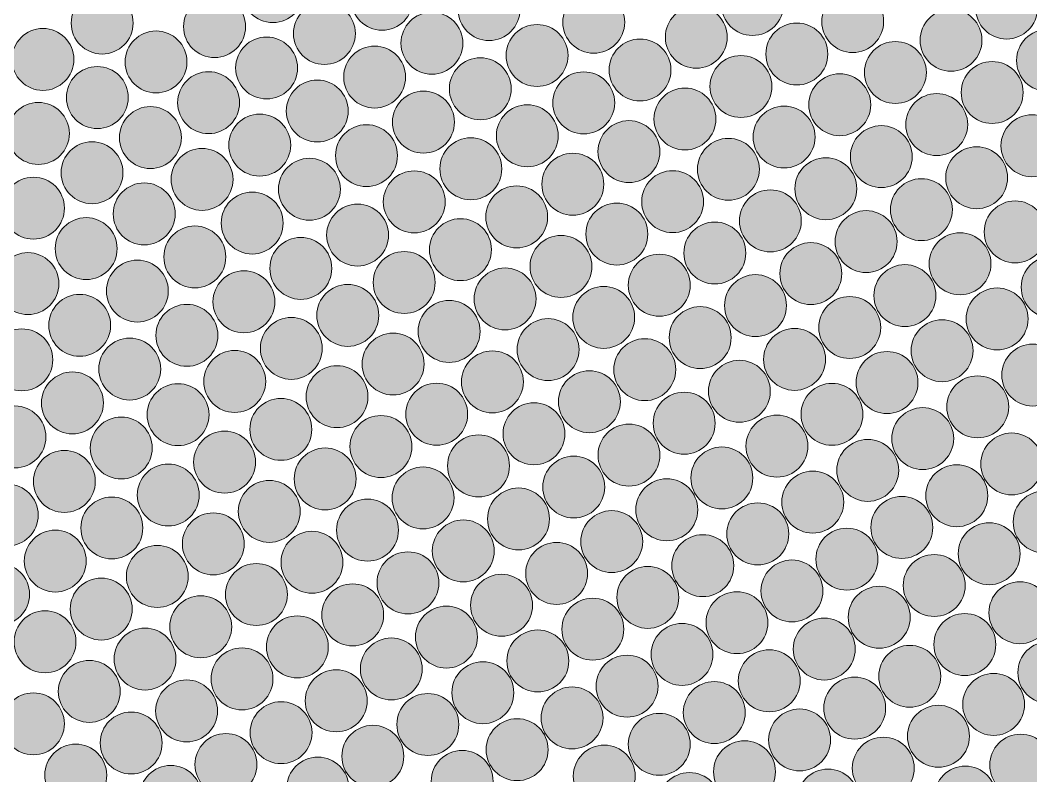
# Model space of a CAD drawing. Extents: x 3515 to 4006, y 175 to 667.
# Drawn here: x 3841.9 to 3920.9, y 488.4 to 547.4 of the extents above; entities that cross this region are included whole.
import ezdxf

# ---------------------------------------------------------------- set-up
doc = ezdxf.new("R2010")
doc.units = 0
doc.header["$MEASUREMENT"] = 0
doc.layers.add('Capa 1', color=7, linetype='Continuous', lineweight=0)

# ---------------------------------------------------------------- blocks, each defined once
blk = doc.blocks.new('Block_0')
at = {"layer": 'Capa 1', "true_color": 0x000000, "transparency": 33554687}
h = blk.add_hatch(color=18, dxfattribs=at)
h.dxf.hatch_style = 2
edge = h.paths.add_edge_path()
edge.add_arc((3861.646, 549.678), 2.421, 0, 360)
h = blk.add_hatch(color=18, dxfattribs=at)
h.dxf.hatch_style = 2
edge = h.paths.add_edge_path()
edge.add_arc((3870.19, 549.083), 2.421, 0, 360)
h = blk.add_hatch(color=18, dxfattribs=at)
h.dxf.hatch_style = 2
edge = h.paths.add_edge_path()
edge.add_arc((3899.153, 548.671), 2.421, 0, 360)
h = blk.add_hatch(color=18, dxfattribs=at)
h.dxf.hatch_style = 2
edge = h.paths.add_edge_path()
edge.add_arc((3919.024, 548.388), 2.421, 0, 360)
h = blk.add_hatch(color=18, dxfattribs=at)
h.dxf.hatch_style = 2
edge = h.paths.add_edge_path()
edge.add_arc((3878.552, 548.274), 2.421, 0, 360)
h = blk.add_hatch(color=18, dxfattribs=at)
h.dxf.hatch_style = 2
edge = h.paths.add_edge_path()
edge.add_arc((3848.297, 547.216), 2.421, 0, 360)
h = blk.add_hatch(color=18, dxfattribs=at)
h.dxf.hatch_style = 2
edge = h.paths.add_edge_path()
edge.add_arc((3857.086, 546.937), 2.421, 0, 360)
h = blk.add_hatch(color=18, dxfattribs=at)
h.dxf.hatch_style = 2
edge = h.paths.add_edge_path()
edge.add_arc((3886.739, 547.277), 2.421, 0, 360)
h = blk.add_hatch(color=18, dxfattribs=at)
h.dxf.hatch_style = 2
edge = h.paths.add_edge_path()
edge.add_arc((3906.989, 547.335), 2.421, 0, 360)
h = blk.add_hatch(color=18, dxfattribs=at)
h.dxf.hatch_style = 2
edge = h.paths.add_edge_path()
edge.add_arc((3865.679, 546.401), 2.421, 0, 360)
h = blk.add_hatch(color=18, dxfattribs=at)
h.dxf.hatch_style = 2
edge = h.paths.add_edge_path()
edge.add_arc((3894.759, 546.112), 2.421, 0, 360)
h = blk.add_hatch(color=18, dxfattribs=at)
h.dxf.hatch_style = 2
edge = h.paths.add_edge_path()
edge.add_arc((3874.084, 545.641), 2.421, 0, 360)
h = blk.add_hatch(color=18, dxfattribs=at)
h.dxf.hatch_style = 2
edge = h.paths.add_edge_path()
edge.add_arc((3914.678, 545.872), 2.421, 0, 360)
h = blk.add_hatch(color=18, dxfattribs=at)
h.dxf.hatch_style = 2
edge = h.paths.add_edge_path()
edge.add_arc((3882.308, 544.683), 2.421, 0, 360)
h = blk.add_hatch(color=18, dxfattribs=at)
h.dxf.hatch_style = 2
edge = h.paths.add_edge_path()
edge.add_arc((3902.62, 544.799), 2.421, 0, 360)
h = blk.add_hatch(color=18, dxfattribs=at)
h.dxf.hatch_style = 2
edge = h.paths.add_edge_path()
edge.add_arc((3843.664, 544.375), 2.421, 0, 360)
h = blk.add_hatch(color=18, dxfattribs=at)
h.dxf.hatch_style = 2
edge = h.paths.add_edge_path()
edge.add_arc((3852.511, 544.176), 2.421, 0, 360)
h = blk.add_hatch(color=18, dxfattribs=at)
h.dxf.hatch_style = 2
edge = h.paths.add_edge_path()
edge.add_arc((3861.156, 543.706), 2.421, 0, 360)
h = blk.add_hatch(color=18, dxfattribs=at)
h.dxf.hatch_style = 2
edge = h.paths.add_edge_path()
edge.add_arc((3922.226, 544.296), 2.421, 0, 360)
h = blk.add_hatch(color=18, dxfattribs=at)
h.dxf.hatch_style = 2
edge = h.paths.add_edge_path()
edge.add_arc((3869.606, 542.999), 2.421, 0, 360)
h = blk.add_hatch(color=18, dxfattribs=at)
h.dxf.hatch_style = 2
edge = h.paths.add_edge_path()
edge.add_arc((3890.359, 543.549), 2.421, 0, 360)
h = blk.add_hatch(color=18, dxfattribs=at)
h.dxf.hatch_style = 2
edge = h.paths.add_edge_path()
edge.add_arc((3910.329, 543.354), 2.421, 0, 360)
h = blk.add_hatch(color=18, dxfattribs=at)
h.dxf.hatch_style = 2
edge = h.paths.add_edge_path()
edge.add_arc((3877.869, 542.082), 2.421, 0, 360)
h = blk.add_hatch(color=18, dxfattribs=at)
h.dxf.hatch_style = 2
edge = h.paths.add_edge_path()
edge.add_arc((3898.247, 542.26), 2.421, 0, 360)
h = blk.add_hatch(color=18, dxfattribs=at)
h.dxf.hatch_style = 2
edge = h.paths.add_edge_path()
edge.add_arc((3847.921, 541.395), 2.421, 0, 360)
h = blk.add_hatch(color=18, dxfattribs=at)
h.dxf.hatch_style = 2
edge = h.paths.add_edge_path()
edge.add_arc((3917.895, 541.791), 2.421, 0, 360)
h = blk.add_hatch(color=18, dxfattribs=at)
h.dxf.hatch_style = 2
edge = h.paths.add_edge_path()
edge.add_arc((3856.62, 540.995), 2.421, 0, 360)
h = blk.add_hatch(color=18, dxfattribs=at)
h.dxf.hatch_style = 2
edge = h.paths.add_edge_path()
edge.add_arc((3885.955, 540.981), 2.421, 0, 360)
h = blk.add_hatch(color=18, dxfattribs=at)
h.dxf.hatch_style = 2
edge = h.paths.add_edge_path()
edge.add_arc((3905.978, 540.834), 2.421, 0, 360)
h = blk.add_hatch(color=18, dxfattribs=at)
h.dxf.hatch_style = 2
edge = h.paths.add_edge_path()
edge.add_arc((3865.118, 540.344), 2.421, 0, 360)
h = blk.add_hatch(color=18, dxfattribs=at)
h.dxf.hatch_style = 2
edge = h.paths.add_edge_path()
edge.add_arc((3893.87, 539.718), 2.421, 0, 360)
h = blk.add_hatch(color=18, dxfattribs=at)
h.dxf.hatch_style = 2
edge = h.paths.add_edge_path()
edge.add_arc((3873.423, 539.473), 2.421, 0, 360)
h = blk.add_hatch(color=18, dxfattribs=at)
h.dxf.hatch_style = 2
edge = h.paths.add_edge_path()
edge.add_arc((3913.561, 539.285), 2.421, 0, 360)
h = blk.add_hatch(color=18, dxfattribs=at)
h.dxf.hatch_style = 2
edge = h.paths.add_edge_path()
edge.add_arc((3843.314, 538.589), 2.421, 0, 360)
h = blk.add_hatch(color=18, dxfattribs=at)
h.dxf.hatch_style = 2
edge = h.paths.add_edge_path()
edge.add_arc((3852.071, 538.267), 2.421, 0, 360)
h = blk.add_hatch(color=18, dxfattribs=at)
h.dxf.hatch_style = 2
edge = h.paths.add_edge_path()
edge.add_arc((3881.544, 538.407), 2.421, 0, 360)
h = blk.add_hatch(color=18, dxfattribs=at)
h.dxf.hatch_style = 2
edge = h.paths.add_edge_path()
edge.add_arc((3901.625, 538.311), 2.421, 0, 360)
h = blk.add_hatch(color=18, dxfattribs=at)
h.dxf.hatch_style = 2
edge = h.paths.add_edge_path()
edge.add_arc((3860.62, 537.678), 2.421, 0, 360)
h = blk.add_hatch(color=18, dxfattribs=at)
h.dxf.hatch_style = 2
edge = h.paths.add_edge_path()
edge.add_arc((3921.004, 537.628), 2.421, 0, 360)
h = blk.add_hatch(color=18, dxfattribs=at)
h.dxf.hatch_style = 2
edge = h.paths.add_edge_path()
edge.add_arc((3868.969, 536.855), 2.421, 0, 360)
h = blk.add_hatch(color=18, dxfattribs=at)
h.dxf.hatch_style = 2
edge = h.paths.add_edge_path()
edge.add_arc((3889.489, 537.172), 2.421, 0, 360)
h = blk.add_hatch(color=18, dxfattribs=at)
h.dxf.hatch_style = 2
edge = h.paths.add_edge_path()
edge.add_arc((3909.226, 536.777), 2.421, 0, 360)
h = blk.add_hatch(color=18, dxfattribs=at)
h.dxf.hatch_style = 2
edge = h.paths.add_edge_path()
edge.add_arc((3877.127, 535.828), 2.421, 0, 360)
h = blk.add_hatch(color=18, dxfattribs=at)
h.dxf.hatch_style = 2
edge = h.paths.add_edge_path()
edge.add_arc((3897.268, 535.786), 2.421, 0, 360)
h = blk.add_hatch(color=18, dxfattribs=at)
h.dxf.hatch_style = 2
edge = h.paths.add_edge_path()
edge.add_arc((3847.507, 535.52), 2.421, 0, 360)
h = blk.add_hatch(color=18, dxfattribs=at)
h.dxf.hatch_style = 2
edge = h.paths.add_edge_path()
edge.add_arc((3856.109, 534.997), 2.421, 0, 360)
h = blk.add_hatch(color=18, dxfattribs=at)
h.dxf.hatch_style = 2
edge = h.paths.add_edge_path()
edge.add_arc((3916.683, 535.131), 2.421, 0, 360)
h = blk.add_hatch(color=18, dxfattribs=at)
h.dxf.hatch_style = 2
edge = h.paths.add_edge_path()
edge.add_arc((3864.505, 534.227), 2.421, 0, 360)
h = blk.add_hatch(color=18, dxfattribs=at)
h.dxf.hatch_style = 2
edge = h.paths.add_edge_path()
edge.add_arc((3885.103, 534.622), 2.421, 0, 360)
h = blk.add_hatch(color=18, dxfattribs=at)
h.dxf.hatch_style = 2
edge = h.paths.add_edge_path()
edge.add_arc((3904.889, 534.268), 2.421, 0, 360)
h = blk.add_hatch(color=18, dxfattribs=at)
h.dxf.hatch_style = 2
edge = h.paths.add_edge_path()
edge.add_arc((3842.926, 532.751), 2.421, 0, 360)
h = blk.add_hatch(color=18, dxfattribs=at)
h.dxf.hatch_style = 2
edge = h.paths.add_edge_path()
edge.add_arc((3872.703, 533.241), 2.421, 0, 360)
h = blk.add_hatch(color=18, dxfattribs=at)
h.dxf.hatch_style = 2
edge = h.paths.add_edge_path()
edge.add_arc((3892.908, 533.258), 2.421, 0, 360)
h = blk.add_hatch(color=18, dxfattribs=at)
h.dxf.hatch_style = 2
edge = h.paths.add_edge_path()
edge.add_arc((3912.361, 532.633), 2.421, 0, 360)
h = blk.add_hatch(color=18, dxfattribs=at)
h.dxf.hatch_style = 2
edge = h.paths.add_edge_path()
edge.add_arc((3851.586, 532.301), 2.421, 0, 360)
h = blk.add_hatch(color=18, dxfattribs=at)
h.dxf.hatch_style = 2
edge = h.paths.add_edge_path()
edge.add_arc((3880.713, 532.067), 2.421, 0, 360)
h = blk.add_hatch(color=18, dxfattribs=at)
h.dxf.hatch_style = 2
edge = h.paths.add_edge_path()
edge.add_arc((3860.031, 531.588), 2.421, 0, 360)
h = blk.add_hatch(color=18, dxfattribs=at)
h.dxf.hatch_style = 2
edge = h.paths.add_edge_path()
edge.add_arc((3900.55, 531.757), 2.421, 0, 360)
h = blk.add_hatch(color=18, dxfattribs=at)
h.dxf.hatch_style = 2
edge = h.paths.add_edge_path()
edge.add_arc((3868.271, 530.647), 2.421, 0, 360)
h = blk.add_hatch(color=18, dxfattribs=at)
h.dxf.hatch_style = 2
edge = h.paths.add_edge_path()
edge.add_arc((3888.545, 530.728), 2.421, 0, 360)
h = blk.add_hatch(color=18, dxfattribs=at)
h.dxf.hatch_style = 2
edge = h.paths.add_edge_path()
edge.add_arc((3919.692, 530.894), 2.421, 0, 360)
h = blk.add_hatch(color=18, dxfattribs=at)
h.dxf.hatch_style = 2
edge = h.paths.add_edge_path()
edge.add_arc((3847.048, 529.588), 2.421, 0, 360)
h = blk.add_hatch(color=18, dxfattribs=at)
h.dxf.hatch_style = 2
edge = h.paths.add_edge_path()
edge.add_arc((3876.317, 529.507), 2.421, 0, 360)
h = blk.add_hatch(color=18, dxfattribs=at)
h.dxf.hatch_style = 2
edge = h.paths.add_edge_path()
edge.add_arc((3908.038, 530.134), 2.421, 0, 360)
h = blk.add_hatch(color=18, dxfattribs=at)
h.dxf.hatch_style = 2
edge = h.paths.add_edge_path()
edge.add_arc((3855.546, 528.937), 2.421, 0, 360)
h = blk.add_hatch(color=18, dxfattribs=at)
h.dxf.hatch_style = 2
edge = h.paths.add_edge_path()
edge.add_arc((3896.208, 529.245), 2.421, 0, 360)
h = blk.add_hatch(color=18, dxfattribs=at)
h.dxf.hatch_style = 2
edge = h.paths.add_edge_path()
edge.add_arc((3863.832, 528.044), 2.421, 0, 360)
h = blk.add_hatch(color=18, dxfattribs=at)
h.dxf.hatch_style = 2
edge = h.paths.add_edge_path()
edge.add_arc((3884.178, 528.194), 2.421, 0, 360)
h = blk.add_hatch(color=18, dxfattribs=at)
h.dxf.hatch_style = 2
edge = h.paths.add_edge_path()
edge.add_arc((3915.381, 528.404), 2.421, 0, 360)
h = blk.add_hatch(color=18, dxfattribs=at)
h.dxf.hatch_style = 2
edge = h.paths.add_edge_path()
edge.add_arc((3903.713, 527.635), 2.421, 0, 360)
h = blk.add_hatch(color=18, dxfattribs=at)
h.dxf.hatch_style = 2
edge = h.paths.add_edge_path()
edge.add_arc((3842.495, 526.855), 2.421, 0, 360)
h = blk.add_hatch(color=18, dxfattribs=at)
h.dxf.hatch_style = 2
edge = h.paths.add_edge_path()
edge.add_arc((3851.05, 526.272), 2.421, 0, 360)
h = blk.add_hatch(color=18, dxfattribs=at)
h.dxf.hatch_style = 2
edge = h.paths.add_edge_path()
edge.add_arc((3871.915, 526.941), 2.421, 0, 360)
h = blk.add_hatch(color=18, dxfattribs=at)
h.dxf.hatch_style = 2
edge = h.paths.add_edge_path()
edge.add_arc((3891.865, 526.73), 2.421, 0, 360)
h = blk.add_hatch(color=18, dxfattribs=at)
h.dxf.hatch_style = 2
edge = h.paths.add_edge_path()
edge.add_arc((3922.587, 526.578), 2.421, 0, 360)
h = blk.add_hatch(color=18, dxfattribs=at)
h.dxf.hatch_style = 2
edge = h.paths.add_edge_path()
edge.add_arc((3879.806, 525.656), 2.421, 0, 360)
h = blk.add_hatch(color=18, dxfattribs=at)
h.dxf.hatch_style = 2
edge = h.paths.add_edge_path()
edge.add_arc((3911.069, 525.913), 2.421, 0, 360)
h = blk.add_hatch(color=18, dxfattribs=at)
h.dxf.hatch_style = 2
edge = h.paths.add_edge_path()
edge.add_arc((3859.383, 525.432), 2.421, 0, 360)
h = blk.add_hatch(color=18, dxfattribs=at)
h.dxf.hatch_style = 2
edge = h.paths.add_edge_path()
edge.add_arc((3899.387, 525.134), 2.421, 0, 360)
h = blk.add_hatch(color=18, dxfattribs=at)
h.dxf.hatch_style = 2
edge = h.paths.add_edge_path()
edge.add_arc((3867.506, 524.37), 2.421, 0, 360)
h = blk.add_hatch(color=18, dxfattribs=at)
h.dxf.hatch_style = 2
edge = h.paths.add_edge_path()
edge.add_arc((3887.518, 524.213), 2.421, 0, 360)
h = blk.add_hatch(color=18, dxfattribs=at)
h.dxf.hatch_style = 2
edge = h.paths.add_edge_path()
edge.add_arc((3918.283, 524.093), 2.421, 0, 360)
h = blk.add_hatch(color=18, dxfattribs=at)
h.dxf.hatch_style = 2
edge = h.paths.add_edge_path()
edge.add_arc((3846.54, 523.593), 2.421, 0, 360)
h = blk.add_hatch(color=18, dxfattribs=at)
h.dxf.hatch_style = 2
edge = h.paths.add_edge_path()
edge.add_arc((3875.431, 523.115), 2.421, 0, 360)
h = blk.add_hatch(color=18, dxfattribs=at)
h.dxf.hatch_style = 2
edge = h.paths.add_edge_path()
edge.add_arc((3906.756, 523.422), 2.421, 0, 360)
h = blk.add_hatch(color=18, dxfattribs=at)
h.dxf.hatch_style = 2
edge = h.paths.add_edge_path()
edge.add_arc((3854.924, 522.81), 2.421, 0, 360)
h = blk.add_hatch(color=18, dxfattribs=at)
h.dxf.hatch_style = 2
edge = h.paths.add_edge_path()
edge.add_arc((3895.06, 522.632), 2.421, 0, 360)
h = blk.add_hatch(color=18, dxfattribs=at)
h.dxf.hatch_style = 2
edge = h.paths.add_edge_path()
edge.add_arc((3863.09, 521.791), 2.421, 0, 360)
h = blk.add_hatch(color=18, dxfattribs=at)
h.dxf.hatch_style = 2
edge = h.paths.add_edge_path()
edge.add_arc((3883.168, 521.694), 2.421, 0, 360)
h = blk.add_hatch(color=18, dxfattribs=at)
h.dxf.hatch_style = 2
edge = h.paths.add_edge_path()
edge.add_arc((3913.979, 521.608), 2.421, 0, 360)
h = blk.add_hatch(color=18, dxfattribs=at)
h.dxf.hatch_style = 2
edge = h.paths.add_edge_path()
edge.add_arc((3842.016, 520.896), 2.421, 0, 360)
h = blk.add_hatch(color=18, dxfattribs=at)
h.dxf.hatch_style = 2
edge = h.paths.add_edge_path()
edge.add_arc((3902.442, 520.93), 2.421, 0, 360)
h = blk.add_hatch(color=18, dxfattribs=at)
h.dxf.hatch_style = 2
edge = h.paths.add_edge_path()
edge.add_arc((3850.455, 520.176), 2.421, 0, 360)
h = blk.add_hatch(color=18, dxfattribs=at)
h.dxf.hatch_style = 2
edge = h.paths.add_edge_path()
edge.add_arc((3871.05, 520.569), 2.421, 0, 360)
h = blk.add_hatch(color=18, dxfattribs=at)
h.dxf.hatch_style = 2
edge = h.paths.add_edge_path()
edge.add_arc((3890.73, 520.128), 2.421, 0, 360)
h = blk.add_hatch(color=18, dxfattribs=at)
h.dxf.hatch_style = 2
edge = h.paths.add_edge_path()
edge.add_arc((3858.667, 519.205), 2.421, 0, 360)
h = blk.add_hatch(color=18, dxfattribs=at)
h.dxf.hatch_style = 2
edge = h.paths.add_edge_path()
edge.add_arc((3878.816, 519.172), 2.421, 0, 360)
h = blk.add_hatch(color=18, dxfattribs=at)
h.dxf.hatch_style = 2
edge = h.paths.add_edge_path()
edge.add_arc((3921.065, 519.704), 2.421, 0, 360)
h = blk.add_hatch(color=18, dxfattribs=at)
h.dxf.hatch_style = 2
edge = h.paths.add_edge_path()
edge.add_arc((3898.127, 518.437), 2.421, 0, 360)
h = blk.add_hatch(color=18, dxfattribs=at)
h.dxf.hatch_style = 2
edge = h.paths.add_edge_path()
edge.add_arc((3909.674, 519.122), 2.421, 0, 360)
h = blk.add_hatch(color=18, dxfattribs=at)
h.dxf.hatch_style = 2
edge = h.paths.add_edge_path()
edge.add_arc((3866.664, 518.018), 2.421, 0, 360)
h = blk.add_hatch(color=18, dxfattribs=at)
h.dxf.hatch_style = 2
edge = h.paths.add_edge_path()
edge.add_arc((3886.399, 517.624), 2.421, 0, 360)
h = blk.add_hatch(color=18, dxfattribs=at)
h.dxf.hatch_style = 2
edge = h.paths.add_edge_path()
edge.add_arc((3845.974, 517.529), 2.421, 0, 360)
h = blk.add_hatch(color=18, dxfattribs=at)
h.dxf.hatch_style = 2
edge = h.paths.add_edge_path()
edge.add_arc((3916.765, 517.222), 2.421, 0, 360)
h = blk.add_hatch(color=18, dxfattribs=at)
h.dxf.hatch_style = 2
edge = h.paths.add_edge_path()
edge.add_arc((3854.235, 516.61), 2.421, 0, 360)
h = blk.add_hatch(color=18, dxfattribs=at)
h.dxf.hatch_style = 2
edge = h.paths.add_edge_path()
edge.add_arc((3874.459, 516.647), 2.421, 0, 360)
h = blk.add_hatch(color=18, dxfattribs=at)
h.dxf.hatch_style = 2
edge = h.paths.add_edge_path()
edge.add_arc((3905.369, 516.636), 2.421, 0, 360)
h = blk.add_hatch(color=18, dxfattribs=at)
h.dxf.hatch_style = 2
edge = h.paths.add_edge_path()
edge.add_arc((3862.272, 515.462), 2.421, 0, 360)
h = blk.add_hatch(color=18, dxfattribs=at)
h.dxf.hatch_style = 2
edge = h.paths.add_edge_path()
edge.add_arc((3893.811, 515.944), 2.421, 0, 360)
h = blk.add_hatch(color=18, dxfattribs=at)
h.dxf.hatch_style = 2
edge = h.paths.add_edge_path()
edge.add_arc((3841.479, 514.867), 2.421, 0, 360)
h = blk.add_hatch(color=18, dxfattribs=at)
h.dxf.hatch_style = 2
edge = h.paths.add_edge_path()
edge.add_arc((3882.065, 515.117), 2.421, 0, 360)
h = blk.add_hatch(color=18, dxfattribs=at)
h.dxf.hatch_style = 2
edge = h.paths.add_edge_path()
edge.add_arc((3912.466, 514.739), 2.421, 0, 360)
h = blk.add_hatch(color=18, dxfattribs=at)
h.dxf.hatch_style = 2
edge = h.paths.add_edge_path()
edge.add_arc((3849.793, 514.005), 2.421, 0, 360)
h = blk.add_hatch(color=18, dxfattribs=at)
h.dxf.hatch_style = 2
edge = h.paths.add_edge_path()
edge.add_arc((3870.099, 514.119), 2.421, 0, 360)
h = blk.add_hatch(color=18, dxfattribs=at)
h.dxf.hatch_style = 2
edge = h.paths.add_edge_path()
edge.add_arc((3901.064, 514.15), 2.421, 0, 360)
h = blk.add_hatch(color=18, dxfattribs=at)
h.dxf.hatch_style = 2
edge = h.paths.add_edge_path()
edge.add_arc((3857.873, 512.9), 2.421, 0, 360)
h = blk.add_hatch(color=18, dxfattribs=at)
h.dxf.hatch_style = 2
edge = h.paths.add_edge_path()
edge.add_arc((3889.494, 513.45), 2.421, 0, 360)
h = blk.add_hatch(color=18, dxfattribs=at)
h.dxf.hatch_style = 2
edge = h.paths.add_edge_path()
edge.add_arc((3877.729, 512.609), 2.421, 0, 360)
h = blk.add_hatch(color=18, dxfattribs=at)
h.dxf.hatch_style = 2
edge = h.paths.add_edge_path()
edge.add_arc((3908.167, 512.257), 2.421, 0, 360)
h = blk.add_hatch(color=18, dxfattribs=at)
h.dxf.hatch_style = 2
edge = h.paths.add_edge_path()
edge.add_arc((3919.427, 512.759), 2.421, 0, 360)
h = blk.add_hatch(color=18, dxfattribs=at)
h.dxf.hatch_style = 2
edge = h.paths.add_edge_path()
edge.add_arc((3845.341, 511.39), 2.421, 0, 360)
h = blk.add_hatch(color=18, dxfattribs=at)
h.dxf.hatch_style = 2
edge = h.paths.add_edge_path()
edge.add_arc((3865.735, 511.588), 2.421, 0, 360)
h = blk.add_hatch(color=18, dxfattribs=at)
h.dxf.hatch_style = 2
edge = h.paths.add_edge_path()
edge.add_arc((3896.758, 511.664), 2.421, 0, 360)
h = blk.add_hatch(color=18, dxfattribs=at)
h.dxf.hatch_style = 2
edge = h.paths.add_edge_path()
edge.add_arc((3885.176, 510.955), 2.421, 0, 360)
h = blk.add_hatch(color=18, dxfattribs=at)
h.dxf.hatch_style = 2
edge = h.paths.add_edge_path()
edge.add_arc((3853.468, 510.331), 2.421, 0, 360)
h = blk.add_hatch(color=18, dxfattribs=at)
h.dxf.hatch_style = 2
edge = h.paths.add_edge_path()
edge.add_arc((3873.391, 510.099), 2.421, 0, 360)
h = blk.add_hatch(color=18, dxfattribs=at)
h.dxf.hatch_style = 2
edge = h.paths.add_edge_path()
edge.add_arc((3903.867, 509.775), 2.421, 0, 360)
h = blk.add_hatch(color=18, dxfattribs=at)
h.dxf.hatch_style = 2
edge = h.paths.add_edge_path()
edge.add_arc((3915.129, 510.277), 2.421, 0, 360)
h = blk.add_hatch(color=18, dxfattribs=at)
h.dxf.hatch_style = 2
edge = h.paths.add_edge_path()
edge.add_arc((3861.365, 509.052), 2.421, 0, 360)
h = blk.add_hatch(color=18, dxfattribs=at)
h.dxf.hatch_style = 2
edge = h.paths.add_edge_path()
edge.add_arc((3892.452, 509.177), 2.421, 0, 360)
h = blk.add_hatch(color=18, dxfattribs=at)
h.dxf.hatch_style = 2
edge = h.paths.add_edge_path()
edge.add_arc((3840.877, 508.762), 2.421, 0, 360)
h = blk.add_hatch(color=18, dxfattribs=at)
h.dxf.hatch_style = 2
edge = h.paths.add_edge_path()
edge.add_arc((3880.857, 508.459), 2.421, 0, 360)
h = blk.add_hatch(color=18, dxfattribs=at)
h.dxf.hatch_style = 2
edge = h.paths.add_edge_path()
edge.add_arc((3921.961, 508.222), 2.421, 0, 360)
h = blk.add_hatch(color=18, dxfattribs=at)
h.dxf.hatch_style = 2
edge = h.paths.add_edge_path()
edge.add_arc((3849.054, 507.754), 2.421, 0, 360)
h = blk.add_hatch(color=18, dxfattribs=at)
h.dxf.hatch_style = 2
edge = h.paths.add_edge_path()
edge.add_arc((3869.05, 507.586), 2.421, 0, 360)
h = blk.add_hatch(color=18, dxfattribs=at)
h.dxf.hatch_style = 2
edge = h.paths.add_edge_path()
edge.add_arc((3899.567, 507.292), 2.421, 0, 360)
h = blk.add_hatch(color=18, dxfattribs=at)
h.dxf.hatch_style = 2
edge = h.paths.add_edge_path()
edge.add_arc((3910.832, 507.796), 2.421, 0, 360)
h = blk.add_hatch(color=18, dxfattribs=at)
h.dxf.hatch_style = 2
edge = h.paths.add_edge_path()
edge.add_arc((3856.991, 506.512), 2.421, 0, 360)
h = blk.add_hatch(color=18, dxfattribs=at)
h.dxf.hatch_style = 2
edge = h.paths.add_edge_path()
edge.add_arc((3888.145, 506.69), 2.421, 0, 360)
h = blk.add_hatch(color=18, dxfattribs=at)
h.dxf.hatch_style = 2
edge = h.paths.add_edge_path()
edge.add_arc((3876.536, 505.962), 2.421, 0, 360)
h = blk.add_hatch(color=18, dxfattribs=at)
h.dxf.hatch_style = 2
edge = h.paths.add_edge_path()
edge.add_arc((3917.662, 505.74), 2.421, 0, 360)
h = blk.add_hatch(color=18, dxfattribs=at)
h.dxf.hatch_style = 2
edge = h.paths.add_edge_path()
edge.add_arc((3844.631, 505.169), 2.421, 0, 360)
h = blk.add_hatch(color=18, dxfattribs=at)
h.dxf.hatch_style = 2
edge = h.paths.add_edge_path()
edge.add_arc((3864.706, 505.071), 2.421, 0, 360)
h = blk.add_hatch(color=18, dxfattribs=at)
h.dxf.hatch_style = 2
edge = h.paths.add_edge_path()
edge.add_arc((3906.534, 505.315), 2.421, 0, 360)
h = blk.add_hatch(color=18, dxfattribs=at)
h.dxf.hatch_style = 2
edge = h.paths.add_edge_path()
edge.add_arc((3883.837, 504.202), 2.421, 0, 360)
h = blk.add_hatch(color=18, dxfattribs=at)
h.dxf.hatch_style = 2
edge = h.paths.add_edge_path()
edge.add_arc((3895.267, 504.809), 2.421, 0, 360)
h = blk.add_hatch(color=18, dxfattribs=at)
h.dxf.hatch_style = 2
edge = h.paths.add_edge_path()
edge.add_arc((3852.611, 503.966), 2.421, 0, 360)
h = blk.add_hatch(color=18, dxfattribs=at)
h.dxf.hatch_style = 2
edge = h.paths.add_edge_path()
edge.add_arc((3872.213, 503.464), 2.421, 0, 360)
h = blk.add_hatch(color=18, dxfattribs=at)
h.dxf.hatch_style = 2
edge = h.paths.add_edge_path()
edge.add_arc((3840.198, 502.573), 2.421, 0, 360)
h = blk.add_hatch(color=18, dxfattribs=at)
h.dxf.hatch_style = 2
edge = h.paths.add_edge_path()
edge.add_arc((3860.358, 502.554), 2.421, 0, 360)
h = blk.add_hatch(color=18, dxfattribs=at)
h.dxf.hatch_style = 2
edge = h.paths.add_edge_path()
edge.add_arc((3902.237, 502.834), 2.421, 0, 360)
h = blk.add_hatch(color=18, dxfattribs=at)
h.dxf.hatch_style = 2
edge = h.paths.add_edge_path()
edge.add_arc((3913.363, 503.257), 2.421, 0, 360)
h = blk.add_hatch(color=18, dxfattribs=at)
h.dxf.hatch_style = 2
edge = h.paths.add_edge_path()
edge.add_arc((3890.968, 502.327), 2.421, 0, 360)
h = blk.add_hatch(color=18, dxfattribs=at)
h.dxf.hatch_style = 2
edge = h.paths.add_edge_path()
edge.add_arc((3848.224, 501.415), 2.421, 0, 360)
h = blk.add_hatch(color=18, dxfattribs=at)
h.dxf.hatch_style = 2
edge = h.paths.add_edge_path()
edge.add_arc((3879.529, 501.714), 2.421, 0, 360)
h = blk.add_hatch(color=18, dxfattribs=at)
h.dxf.hatch_style = 2
edge = h.paths.add_edge_path()
edge.add_arc((3920.062, 501.13), 2.421, 0, 360)
h = blk.add_hatch(color=18, dxfattribs=at)
h.dxf.hatch_style = 2
edge = h.paths.add_edge_path()
edge.add_arc((3867.889, 500.964), 2.421, 0, 360)
h = blk.add_hatch(color=18, dxfattribs=at)
h.dxf.hatch_style = 2
edge = h.paths.add_edge_path()
edge.add_arc((3897.939, 500.352), 2.421, 0, 360)
h = blk.add_hatch(color=18, dxfattribs=at)
h.dxf.hatch_style = 2
edge = h.paths.add_edge_path()
edge.add_arc((3909.063, 500.775), 2.421, 0, 360)
h = blk.add_hatch(color=18, dxfattribs=at)
h.dxf.hatch_style = 2
edge = h.paths.add_edge_path()
edge.add_arc((3856.006, 500.033), 2.421, 0, 360)
h = blk.add_hatch(color=18, dxfattribs=at)
h.dxf.hatch_style = 2
edge = h.paths.add_edge_path()
edge.add_arc((3886.667, 499.844), 2.421, 0, 360)
h = blk.add_hatch(color=18, dxfattribs=at)
h.dxf.hatch_style = 2
edge = h.paths.add_edge_path()
edge.add_arc((3843.83, 498.857), 2.421, 0, 360)
h = blk.add_hatch(color=18, dxfattribs=at)
h.dxf.hatch_style = 2
edge = h.paths.add_edge_path()
edge.add_arc((3875.22, 499.226), 2.421, 0, 360)
h = blk.add_hatch(color=18, dxfattribs=at)
h.dxf.hatch_style = 2
edge = h.paths.add_edge_path()
edge.add_arc((3915.756, 498.645), 2.421, 0, 360)
h = blk.add_hatch(color=18, dxfattribs=at)
h.dxf.hatch_style = 2
edge = h.paths.add_edge_path()
edge.add_arc((3863.562, 498.463), 2.421, 0, 360)
h = blk.add_hatch(color=18, dxfattribs=at)
h.dxf.hatch_style = 2
edge = h.paths.add_edge_path()
edge.add_arc((3893.641, 497.871), 2.421, 0, 360)
h = blk.add_hatch(color=18, dxfattribs=at)
h.dxf.hatch_style = 2
edge = h.paths.add_edge_path()
edge.add_arc((3904.763, 498.293), 2.421, 0, 360)
h = blk.add_hatch(color=18, dxfattribs=at)
h.dxf.hatch_style = 2
edge = h.paths.add_edge_path()
edge.add_arc((3851.65, 497.508), 2.421, 0, 360)
h = blk.add_hatch(color=18, dxfattribs=at)
h.dxf.hatch_style = 2
edge = h.paths.add_edge_path()
edge.add_arc((3882.367, 497.361), 2.421, 0, 360)
h = blk.add_hatch(color=18, dxfattribs=at)
h.dxf.hatch_style = 2
edge = h.paths.add_edge_path()
edge.add_arc((3870.91, 496.737), 2.421, 0, 360)
h = blk.add_hatch(color=18, dxfattribs=at)
h.dxf.hatch_style = 2
edge = h.paths.add_edge_path()
edge.add_arc((3922.326, 496.453), 2.421, 0, 360)
h = blk.add_hatch(color=18, dxfattribs=at)
h.dxf.hatch_style = 2
edge = h.paths.add_edge_path()
edge.add_arc((3859.234, 495.96), 2.421, 0, 360)
h = blk.add_hatch(color=18, dxfattribs=at)
h.dxf.hatch_style = 2
edge = h.paths.add_edge_path()
edge.add_arc((3900.463, 495.81), 2.421, 0, 360)
h = blk.add_hatch(color=18, dxfattribs=at)
h.dxf.hatch_style = 2
edge = h.paths.add_edge_path()
edge.add_arc((3911.451, 496.16), 2.421, 0, 360)
h = blk.add_hatch(color=18, dxfattribs=at)
h.dxf.hatch_style = 2
edge = h.paths.add_edge_path()
edge.add_arc((3847.29, 494.98), 2.421, 0, 360)
h = blk.add_hatch(color=18, dxfattribs=at)
h.dxf.hatch_style = 2
edge = h.paths.add_edge_path()
edge.add_arc((3878.067, 494.878), 2.421, 0, 360)
h = blk.add_hatch(color=18, dxfattribs=at)
h.dxf.hatch_style = 2
edge = h.paths.add_edge_path()
edge.add_arc((3889.344, 495.39), 2.421, 0, 360)
h = blk.add_hatch(color=18, dxfattribs=at)
h.dxf.hatch_style = 2
edge = h.paths.add_edge_path()
edge.add_arc((3866.6, 494.247), 2.421, 0, 360)
h = blk.add_hatch(color=18, dxfattribs=at)
h.dxf.hatch_style = 2
edge = h.paths.add_edge_path()
edge.add_arc((3918.011, 493.963), 2.421, 0, 360)
h = blk.add_hatch(color=18, dxfattribs=at)
h.dxf.hatch_style = 2
edge = h.paths.add_edge_path()
edge.add_arc((3854.903, 493.456), 2.421, 0, 360)
h = blk.add_hatch(color=18, dxfattribs=at)
h.dxf.hatch_style = 2
edge = h.paths.add_edge_path()
edge.add_arc((3896.163, 493.328), 2.421, 0, 360)
h = blk.add_hatch(color=18, dxfattribs=at)
h.dxf.hatch_style = 2
edge = h.paths.add_edge_path()
edge.add_arc((3907.144, 493.674), 2.421, 0, 360)
h = blk.add_hatch(color=18, dxfattribs=at)
h.dxf.hatch_style = 2
edge = h.paths.add_edge_path()
edge.add_arc((3842.923, 492.447), 2.421, 0, 360)
h = blk.add_hatch(color=18, dxfattribs=at)
h.dxf.hatch_style = 2
edge = h.paths.add_edge_path()
edge.add_arc((3873.766, 492.395), 2.421, 0, 360)
h = blk.add_hatch(color=18, dxfattribs=at)
h.dxf.hatch_style = 2
edge = h.paths.add_edge_path()
edge.add_arc((3885.046, 492.909), 2.421, 0, 360)
h = blk.add_hatch(color=18, dxfattribs=at)
h.dxf.hatch_style = 2
edge = h.paths.add_edge_path()
edge.add_arc((3862.288, 491.756), 2.421, 0, 360)
h = blk.add_hatch(color=18, dxfattribs=at)
h.dxf.hatch_style = 2
edge = h.paths.add_edge_path()
edge.add_arc((3850.569, 490.949), 2.421, 0, 360)
h = blk.add_hatch(color=18, dxfattribs=at)
h.dxf.hatch_style = 2
edge = h.paths.add_edge_path()
edge.add_arc((3891.863, 490.845), 2.421, 0, 360)
h = blk.add_hatch(color=18, dxfattribs=at)
h.dxf.hatch_style = 2
edge = h.paths.add_edge_path()
edge.add_arc((3902.838, 491.188), 2.421, 0, 360)
h = blk.add_hatch(color=18, dxfattribs=at)
h.dxf.hatch_style = 2
edge = h.paths.add_edge_path()
edge.add_arc((3913.695, 491.473), 2.421, 0, 360)
h = blk.add_hatch(color=18, dxfattribs=at)
h.dxf.hatch_style = 2
edge = h.paths.add_edge_path()
edge.add_arc((3869.465, 489.912), 2.421, 0, 360)
h = blk.add_hatch(color=18, dxfattribs=at)
h.dxf.hatch_style = 2
edge = h.paths.add_edge_path()
edge.add_arc((3880.748, 490.427), 2.421, 0, 360)
h = blk.add_hatch(color=18, dxfattribs=at)
h.dxf.hatch_style = 2
edge = h.paths.add_edge_path()
edge.add_arc((3857.975, 489.265), 2.421, 0, 360)
h = blk.add_hatch(color=18, dxfattribs=at)
h.dxf.hatch_style = 2
edge = h.paths.add_edge_path()
edge.add_arc((3920.124, 489.216), 2.421, 0, 360)
h = blk.add_hatch(color=18, dxfattribs=at)
h.dxf.hatch_style = 2
edge = h.paths.add_edge_path()
edge.add_arc((3846.232, 488.44), 2.421, 0, 360)
h = blk.add_hatch(color=18, dxfattribs=at)
h.dxf.hatch_style = 2
edge = h.paths.add_edge_path()
edge.add_arc((3887.563, 488.362), 2.421, 0, 360)
h = blk.add_hatch(color=18, dxfattribs=at)
h.dxf.hatch_style = 2
edge = h.paths.add_edge_path()
edge.add_arc((3898.53, 488.702), 2.421, 0, 360)
h = blk.add_hatch(color=18, dxfattribs=at)
h.dxf.hatch_style = 2
edge = h.paths.add_edge_path()
edge.add_arc((3909.378, 488.982), 2.421, 0, 360)
h = blk.add_hatch(color=18, dxfattribs=at)
h.dxf.hatch_style = 2
edge = h.paths.add_edge_path()
edge.add_arc((3876.451, 487.946), 2.421, 0, 360)
h = blk.add_hatch(color=18, dxfattribs=at)
h.dxf.hatch_style = 2
edge = h.paths.add_edge_path()
edge.add_arc((3853.661, 486.773), 2.421, 0, 360)
h = blk.add_hatch(color=18, dxfattribs=at)
h.dxf.hatch_style = 2
edge = h.paths.add_edge_path()
edge.add_arc((3865.164, 487.428), 2.421, 0, 360)
h = blk.add_hatch(color=18, dxfattribs=at)
h.dxf.hatch_style = 2
edge = h.paths.add_edge_path()
edge.add_arc((3894.222, 486.215), 2.421, 0, 360)
h = blk.add_hatch(color=18, dxfattribs=at)
h.dxf.hatch_style = 2
edge = h.paths.add_edge_path()
edge.add_arc((3905.059, 486.49), 2.421, 0, 360)
h = blk.add_hatch(color=18, dxfattribs=at)
h.dxf.hatch_style = 2
edge = h.paths.add_edge_path()
edge.add_arc((3915.794, 486.719), 2.421, 0, 360)
at = {"layer": 'Capa 1'}
for centre in [(3861.646, 549.678), (3870.19, 549.083), (3899.153, 548.671), (3919.024, 548.388), (3878.552, 548.274), (3848.297, 547.216), (3857.086, 546.937), (3886.739, 547.277), (3906.989, 547.335), (3865.679, 546.401), (3894.759, 546.112), (3874.084, 545.641), (3914.678, 545.872), (3882.308, 544.683), (3902.62, 544.799), (3843.664, 544.375), (3852.511, 544.176), (3861.156, 543.706), (3922.226, 544.296), (3869.606, 542.999), (3890.359, 543.549), (3910.329, 543.354), (3877.869, 542.082), (3898.247, 542.26), (3847.921, 541.395), (3917.895, 541.791), (3856.62, 540.995), (3885.955, 540.981), (3905.978, 540.834), (3865.118, 540.344), (3893.87, 539.718), (3873.423, 539.473), (3913.561, 539.285), (3843.314, 538.589), (3852.071, 538.267), (3881.544, 538.407), (3901.625, 538.311), (3860.62, 537.678), (3921.004, 537.628), (3868.969, 536.855), (3889.489, 537.172), (3909.226, 536.777), (3877.127, 535.828), (3897.268, 535.786), (3847.507, 535.52), (3856.109, 534.997), (3916.683, 535.131), (3864.505, 534.227), (3885.103, 534.622), (3904.889, 534.268), (3842.926, 532.751), (3872.703, 533.241), (3892.908, 533.258), (3912.361, 532.633), (3851.586, 532.301), (3880.713, 532.067), (3860.031, 531.588), (3900.55, 531.757), (3868.271, 530.647), (3888.545, 530.728), (3919.692, 530.894), (3847.048, 529.588), (3876.317, 529.507), (3908.038, 530.134), (3855.546, 528.937), (3896.208, 529.245), (3863.832, 528.044), (3884.178, 528.194), (3915.381, 528.404), (3903.713, 527.635), (3842.495, 526.855), (3851.05, 526.272), (3871.915, 526.941), (3891.865, 526.73), (3922.587, 526.578), (3879.806, 525.656), (3911.069, 525.913), (3859.383, 525.432), (3899.387, 525.134), (3867.506, 524.37), (3887.518, 524.213), (3918.283, 524.093), (3846.54, 523.593), (3875.431, 523.115), (3906.756, 523.422), (3854.924, 522.81), (3895.06, 522.632), (3863.09, 521.791), (3883.168, 521.694), (3913.979, 521.608), (3842.016, 520.896), (3902.442, 520.93), (3850.455, 520.176), (3871.05, 520.569), (3890.73, 520.128), (3858.667, 519.205), (3878.816, 519.172), (3921.065, 519.704), (3898.127, 518.437), (3909.674, 519.122), (3866.664, 518.018), (3886.399, 517.624), (3845.974, 517.529), (3916.765, 517.222), (3854.235, 516.61), (3874.459, 516.647), (3905.369, 516.636), (3862.272, 515.462), (3893.811, 515.944), (3841.479, 514.867), (3882.065, 515.117), (3912.466, 514.739), (3849.793, 514.005), (3870.099, 514.119), (3901.064, 514.15), (3857.873, 512.9), (3889.494, 513.45), (3877.729, 512.609), (3908.167, 512.257), (3919.427, 512.759), (3845.341, 511.39), (3865.735, 511.588), (3896.758, 511.664), (3885.176, 510.955), (3853.468, 510.331), (3873.391, 510.099), (3903.867, 509.775), (3915.129, 510.277), (3861.365, 509.052), (3892.452, 509.177), (3840.877, 508.762), (3880.857, 508.459), (3921.961, 508.222), (3849.054, 507.754), (3869.05, 507.586), (3899.567, 507.292), (3910.832, 507.796), (3856.991, 506.512), (3888.145, 506.69), (3876.536, 505.962), (3917.662, 505.74), (3844.631, 505.169), (3864.706, 505.071), (3906.534, 505.315), (3883.837, 504.202), (3895.267, 504.809), (3852.611, 503.966), (3872.213, 503.464), (3840.198, 502.573), (3860.358, 502.554), (3902.237, 502.834), (3913.363, 503.257), (3890.968, 502.327), (3848.224, 501.415), (3879.529, 501.714), (3920.062, 501.13), (3867.889, 500.964), (3897.939, 500.352), (3909.063, 500.775), (3856.006, 500.033), (3886.667, 499.844), (3843.83, 498.857), (3875.22, 499.226), (3915.756, 498.645), (3863.562, 498.463), (3893.641, 497.871), (3904.763, 498.293), (3851.65, 497.508), (3882.367, 497.361), (3870.91, 496.737), (3922.326, 496.453), (3859.234, 495.96), (3900.463, 495.81), (3911.451, 496.16), (3847.29, 494.98), (3878.067, 494.878), (3889.344, 495.39), (3866.6, 494.247), (3918.011, 493.963), (3854.903, 493.456), (3896.163, 493.328), (3907.144, 493.674), (3842.923, 492.447), (3873.766, 492.395), (3885.046, 492.909), (3862.288, 491.756), (3850.569, 490.949), (3891.863, 490.845), (3902.838, 491.188), (3913.695, 491.473), (3869.465, 489.912), (3880.748, 490.427), (3857.975, 489.265), (3920.124, 489.216), (3846.232, 488.44), (3887.563, 488.362), (3898.53, 488.702), (3909.378, 488.982), (3876.451, 487.946), (3853.661, 486.773), (3865.164, 487.428), (3894.222, 486.215), (3905.059, 486.49), (3915.794, 486.719)]:
    blk.add_circle(centre, 2.421, dxfattribs=at)

msp = doc.modelspace()

# ---------------------------------------------------------------- block references
at = {"layer": 'Capa 1'}
msp.add_blockref('Block_0', (0, 0), dxfattribs=at)

doc.saveas('drawing.dxf')
